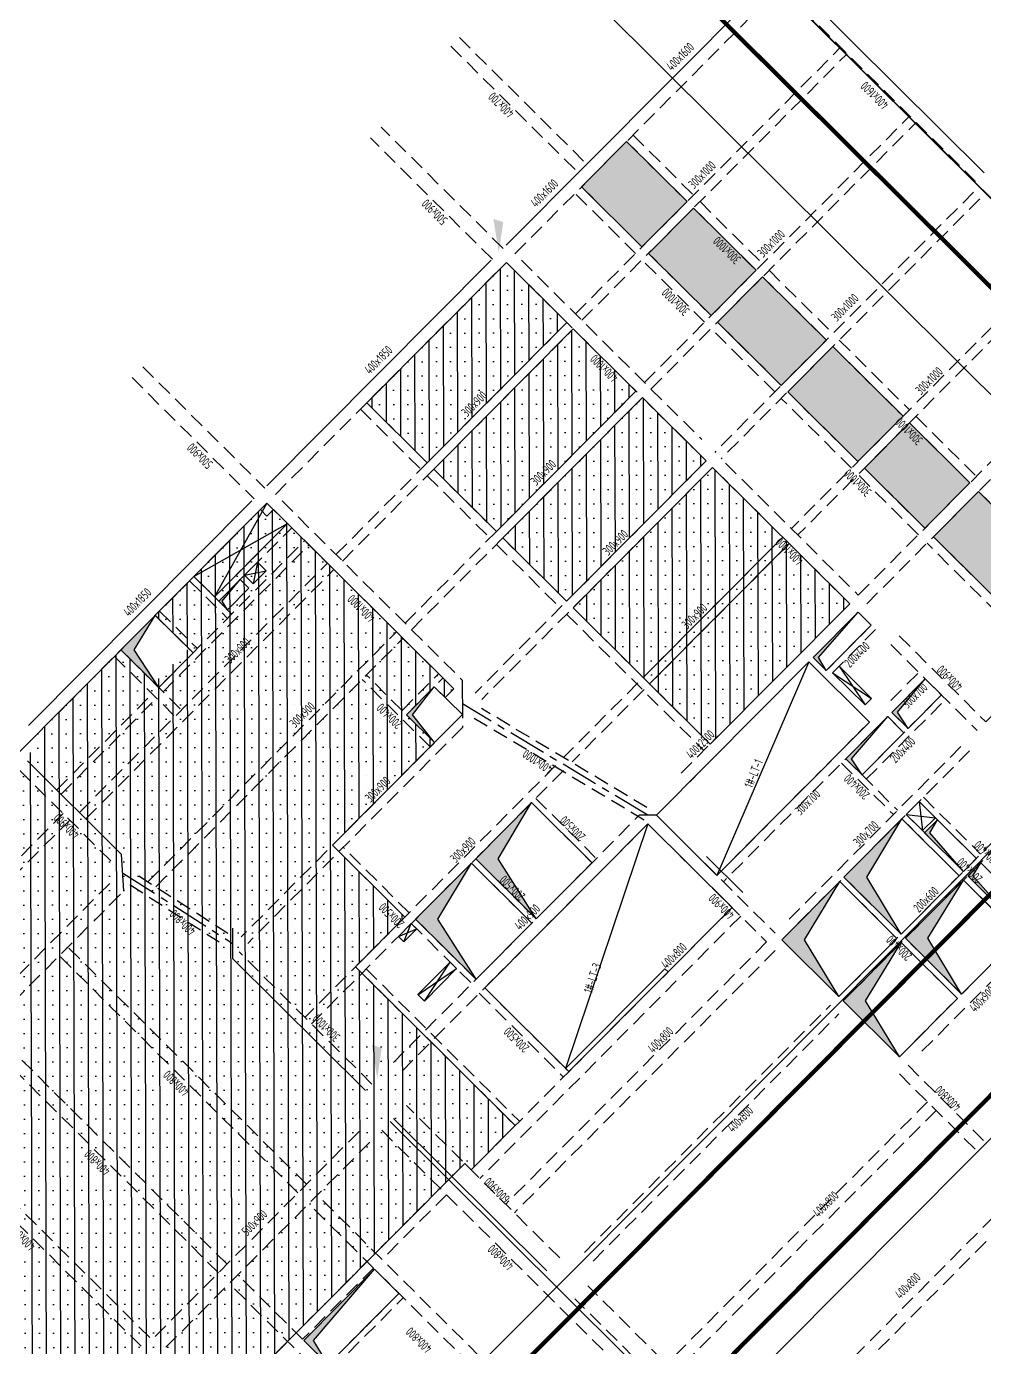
# Model space of a CAD drawing. Extents: x -10019161317 to 520012312, y -3104337261 to 7448155121.
# Drawn here: x 518818927 to 518850390, y 3499876381 to 3499919778 of the extents above; entities that cross this region are included whole.
import ezdxf
from ezdxf.enums import TextEntityAlignment as Align

# ---------------------------------------------------------------- set-up
doc = ezdxf.new("R2010")
doc.units = 0
doc.header["$LTSCALE"] = 1000
doc.header["$MEASUREMENT"] = 0
doc.linetypes.add('CENTER', pattern=[2, 1.25, -0.25, 0.25, -0.25])
doc.linetypes.add('DASHED', pattern=[0.75, 0.5, -0.25])
doc.layers.get('0').update_dxf_attribs({"linetype": 'CONTINUOUS'})
for name, color, linetype in [('__覆盖_S-plan-20-模板施工说明_TEN259BT_设计区$0$S_PLAN_TEXT', 7, 'CONTINUOUS'), ('S_AXIS', 8, 'CENTER'), ('S_BEAM', 4, 'DASHED'), ('S_BEAM_SECD_TEXT_VERT', 211, 'CONTINUOUS'), ('S_BEAM_TEXT_HORZ', 7, 'CONTINUOUS'), ('S_DETL_DIMS', 83, 'CONTINUOUS'), ('S_HOLE', 201, 'CONTINUOUS'), ('S_HOLE_HACH', 253, 'CONTINUOUS')]:
    doc.layers.add(name, color=color, linetype=linetype)
doc.layers.add('内框', color=8, linetype='CONTINUOUS', plot=False)
doc.layers.add('尺寸标注-梁', color=3, linetype='CONTINUOUS', lineweight=18)
doc.styles.add('样式 1', font='Tssdeng.shx', dxfattribs={"width": 0.7, "bigfont": 'Tssdchn.shx'})
doc.styles.add('样式 1_yjk', font='Tssdeng.shx', dxfattribs={"width": 0.7, "bigfont": 'Tssdchn.shx'})
doc.styles.add('黑体', font='simhei.ttf')
pattern_1 = [(90.1573, (518826741.05, 3499831641.94), (-468.7482, -1.2868), []), (90.1573, (518826974.8, 3499831876.96), (-468.7482, -1.2868), [0, -468.75])]

# ---------------------------------------------------------------- blocks, each defined once
blk = doc.blocks.new('THAPE_A0L_inner')
at = {"layer": '内框'}
blk.add_lwpolyline([(0, 0), (1189, 0), (1189, 841), (0, 841)], close=True, dxfattribs=at)
at = {"layer": '内框', "const_width": 1.4}
blk.add_lwpolyline([(25, 831), (25, 10), (1179, 10), (1179, 831)], close=True, dxfattribs=at)
at = {"layer": '内框', "const_width": 0.5}
blk.add_lwpolyline([(1099, 831), (1099, 10)], dxfattribs=at)
at = {"layer": '内框', "style": '黑体', "width": 0.8}
blk.add_attdef('内框名称', (66.25, 846.96), '', height=9, dxfattribs=at)

msp = doc.modelspace()

# ---------------------------------------------------------------- hatches: boundary and pattern name
at = {"transparency": 33554585}
h = msp.add_hatch(dxfattribs=at)
h.set_pattern_fill('AR-HBONE', color=256, scale=400, style=0)
h.set_pattern_definition([(90.1573, (518774045.8, 3499953226.2), (-1604.387, 1595.6), [4800, -1600]), (180.1573, (518774041.4, 3499954826.2), (-1604.387, 1595.6), [4800, -1600])])
edge = h.paths.add_edge_path()
edge.add_line((518926254.3366, 3499890719.8027), (518925343.9392, 3499894058.7823))
edge.add_line((518925343.9392, 3499894058.7823), (518924105.0752, 3499896358.3784))
edge.add_line((518924105.0752, 3499896358.3784), (518922603.6995, 3499898212.0496))
edge.add_line((518922603.6995, 3499898212.0496), (518916911.281, 3499903873.2916))
edge.add_line((518916911.281, 3499903873.2916), (518917087.5716, 3499904050.5531))
edge.add_line((518917087.5716, 3499904050.5531), (518916591.2396, 3499904544.1668))
edge.add_line((518916591.2396, 3499904544.1668), (518916582.2525, 3499904535.1302))
edge.add_line((518916582.2525, 3499904535.1302), (518912348.8804, 3499909708.8961))
edge.add_line((518912348.8804, 3499909708.8961), (518912440.2221, 3499909800.7408))
edge.add_line((518912440.2221, 3499909800.7408), (518911943.89, 3499910294.3545))
edge.add_line((518911943.89, 3499910294.3545), (518911450.2763, 3499909798.0224))
edge.add_line((518911450.2763, 3499909798.0224), (518911468.0025, 3499909780.3934))
edge.add_line((518911468.0025, 3499909780.3934), (518900855.3077, 3499899109.2542))
edge.add_line((518900855.3077, 3499899109.2542), (518900837.5816, 3499899126.8833))
edge.add_line((518900837.5816, 3499899126.8833), (518897205.9911, 3499895475.2934))
edge.add_line((518897205.9911, 3499895475.2934), (518881217.0084, 3499911376.7063))
edge.add_line((518881217.0084, 3499911376.7063), (518867395.8323, 3499897479.4165))
edge.add_line((518867395.8323, 3499897479.4165), (518879165.9928, 3499885773.7198))
edge.add_line((518879165.9928, 3499885773.7198), (518879698.356, 3499885032.713))
edge.add_line((518879698.356, 3499885032.713), (518868063.1757, 3499873333.4575))
edge.add_line((518868063.1757, 3499873333.4575), (518867425.0359, 3499873968.1023))
edge.add_line((518867425.0359, 3499873968.1023), (518863194.0587, 3499869713.8249))
edge.add_line((518863194.0587, 3499869713.8249), (518863832.1979, 3499869079.1807))
edge.add_line((518863832.1979, 3499869079.1807), (518829702.3351, 3499834761.364))
edge.add_line((518829702.3351, 3499834761.364), (518829418.7137, 3499835043.4319))
edge.add_line((518829418.7137, 3499835043.4319), (518829207.1757, 3499834830.714))
edge.add_line((518829207.1757, 3499834830.714), (518821655.8336, 3499842340.6982))
edge.add_line((518821655.8336, 3499842340.6982), (518811113.6381, 3499831740.5299))
edge.add_line((518811113.6381, 3499831740.5299), (518817495.0645, 3499825393.9981))
edge.add_line((518817495.0645, 3499825393.9981), (518820104.1655, 3499828017.4675))
edge.add_line((518820104.1655, 3499828017.4675), (518815211.7492, 3499832883.0887))
edge.add_line((518815211.7492, 3499832883.0887), (518820324.1764, 3499838023.6703))
edge.add_line((518820324.1764, 3499838023.6703), (518833618.7855, 3499824801.8742))
edge.add_line((518833618.7855, 3499824801.8742), (518836862.5363, 3499828063.4885))
edge.add_line((518836862.5363, 3499828063.4885), (518834770.7631, 3499830143.8053))
edge.add_line((518834770.7631, 3499830143.8053), (518845912.3296, 3499841346.7289))
edge.add_line((518845912.3296, 3499841346.7289), (518865092.1069, 3499822271.9967))
edge.add_line((518865092.1069, 3499822271.9967), (518921682.8187, 3499878678.0165))
edge.add_arc((518912868.9209, 3499888912.7595), 13506.8412, 310.73418607, 367.68849726)
h.paths.add_polyline_path([(518887377.9936, 3499901617.8921), (518888911.8879, 3499903159.9309), (518890294.452, 3499901784.9388), (518888760.7107, 3499900242.7461)], flags=16)
at = {"layer": 'S_HOLE'}
h = msp.add_hatch(dxfattribs=at)
h.set_pattern_fill('TRIANG', color=256, scale=1000, style=0)
h.set_pattern_definition([(105.1573, (518826741.05, 3499831641.94), (-362.4873, 96.0624), [187.5, -187.5]), (165.1573, (518826741.05, 3499831641.94), (-264.4361, -265.892), [187.5, -187.5]), (45.1573, (518826559.8, 3499831689.97), (-98.0512, 361.9544), [187.5, -187.5])])
h.paths.add_polyline_path([(518838636.3564, 3499915997.5279), (518837155.3867, 3499914508.4045), (518839140.6943, 3499912533.9674), (518840621.664, 3499914023.0908)])
h.paths.add_polyline_path([(518840834.3969, 3499913811.5265), (518839353.8219, 3499912322.8), (518841410.036, 3499910277.8448), (518842890.6109, 3499911766.5714)])
h.paths.add_polyline_path([(518843103.3438, 3499911555.0071), (518841622.4001, 3499910065.9099), (518843714.1287, 3499907985.6346), (518845195.0724, 3499909474.7319)])
h.paths.add_polyline_path([(518845407.7866, 3499909263.1863), (518843926.8573, 3499907774.1036), (518846231.2629, 3499905482.3158), (518847712.1921, 3499906971.3986)])
h.paths.add_polyline_path([(518848429.5646, 3499903296.5887), (518849910.2865, 3499904785.463), (518847924.9658, 3499906759.913), (518846444.2439, 3499905271.0387)])
h.paths.add_polyline_path([(518850193.846, 3499904503.3412), (518848713.1329, 3499903014.4759), (518852612.8834, 3499899136.0786), (518854093.5964, 3499900624.944)])
h.paths.add_polyline_path([(518854377.2169, 3499900342.8836), (518852896.476, 3499898853.9902), (518854704.5427, 3499897055.8236), (518856185.2837, 3499898544.7169)])
h.paths.add_polyline_path([(518856468.9024, 3499898262.6548), (518854988.0874, 3499896773.6869), (518856760.6627, 3499895010.8174), (518858241.4777, 3499896499.7852)])
h.paths.add_polyline_path([(518858665.7315, 3499896500.8904), (518863355.0684, 3499901216.0453), (518865198.636, 3499899382.5722), (518860509.299, 3499894667.4174)])
h.paths.add_polyline_path([(518858454.184, 3499896288.1754), (518856973.4056, 3499894799.2443), (518858816.9772, 3499892965.7672), (518860297.7557, 3499894454.6983)])
h.paths.add_polyline_path([(518854787.4172, 3499892601.1111), (518856761.9115, 3499894586.4762), (518858605.3991, 3499892753.0827), (518856630.9049, 3499890767.7175)])
h.paths.add_polyline_path([(518852178.3144, 3499889977.6434), (518854505.3301, 3499892317.4709), (518856348.8326, 3499890484.0625), (518854021.8169, 3499888144.2351)])
h.paths.add_polyline_path([(518860510.4917, 3499894243.1745), (518859029.6544, 3499892754.1842), (518860199.5389, 3499891590.7054), (518861680.3762, 3499893079.6957)])
h.paths.add_polyline_path([(518861964.0081, 3499892797.6469), (518860482.4576, 3499891307.9395), (518862467.8282, 3499889333.4398), (518863949.3787, 3499890823.1473)])
h = msp.add_hatch(dxfattribs=at)
h.set_pattern_fill('SACNCR', color=256, scale=5000, style=0)
h.set_pattern_definition(pattern_1)
h.paths.add_polyline_path([(518830103.7898, 3499907418.1879), (518834687.3166, 3499912026.95), (518836672.8115, 3499910052.3267), (518832089.2847, 3499905443.5646)])
h.paths.add_polyline_path([(518832302.0081, 3499905232.1332), (518836885.4672, 3499909840.8273), (518838941.7524, 3499907795.8013), (518834358.2933, 3499903187.1072)])
h.paths.add_polyline_path([(518839154.3431, 3499907584.2968), (518834571.0489, 3499902975.7686), (518836662.8005, 3499900895.4705), (518841246.0947, 3499905503.9987)])
h.paths.add_polyline_path([(518836875.3686, 3499900683.7753), (518841458.8526, 3499905292.4944), (518845961.4249, 3499900814.576), (518841377.9409, 3499896205.8569)])
h = msp.add_hatch(dxfattribs=at)
h.set_pattern_fill('SACNCR', color=256, scale=5000, style=0)
h.set_pattern_definition(pattern_1)
h.paths.add_polyline_path([(518805424.7734, 3499882035.7082), (518819251.2109, 3499868285.0551), (518833319.1421, 3499882430.4639), (518833531.8686, 3499882218.9026), (518834977.5065, 3499883672.4997), (518829730.5454, 3499888890.7209), (518831352.4917, 3499890521.5974), (518830846.6389, 3499891024.6808), (518829189.9302, 3499892672.3182), (518828977.2166, 3499892883.8671), (518832326.6762, 3499896251.7677), (518831404.9047, 3499897168.4918), (518832321.6917, 3499898090.3144), (518832676.1455, 3499897737.6634), (518832958.1755, 3499898021.2462), (518827037.6425, 3499903909.3519), (518826826.1057, 3499903696.6505), (518826613.1209, 3499903908.3825), (518823158.981, 3499900435.3064), (518824258.2793, 3499899342.076), (518823128.8955, 3499898206.3913), (518822029.8504, 3499899299.3698), (518821818.3434, 3499899086.6889), (518821095.4219, 3499898360.4345), (518820199.9428, 3499897460.0462), (518819279.608, 3499896534.3298), (518818963.8958, 3499895649.3429), (518818399.8215, 3499895082.163), (518818116.2001, 3499895364.2346), (518811311.3822, 3499888521.9496), (518805423.2728, 3499882601.4205), (518805706.8899, 3499882319.3561)])
at = {"layer": 'S_HOLE_HACH'}
for points in [[(518825526.4613, 3499900617.1591), (518825355.9604, 3499900899.5669), (518825947.9905, 3499901608.3183), (518825242.811, 3499900899.2563)], [(518823270.7011, 3499898065.3553), (518822468.2487, 3499899300.5831), (518823158.1357, 3499900433.9177), (518822029.8504, 3499899299.3698)], [(518845189.4873, 3499898620.5592), (518844933.7947, 3499899044.0674), (518846244.9456, 3499900532.6074), (518844764.1113, 3499899043.6005)], [(518847881.6709, 3499896718.868), (518847533.8221, 3499897248.149), (518848443.265, 3499898346.9633), (518847349.9785, 3499897247.6431)], [(518832326.6763, 3499896251.7676), (518831602.9045, 3499897169.0273), (518832321.6294, 3499898090.2383), (518831404.9128, 3499897168.4838)], [(518846365.5217, 3499895194.4693), (518846017.7163, 3499895723.6361), (518847208.9029, 3499897105.7178), (518845833.887, 3499895723.1303)], [(518835665.988, 3499890462.7079), (518834416.1003, 3499892439.1285), (518835514.1492, 3499894280.6777), (518833680.6948, 3499892437.1048)], [(518847652.8481, 3499889965.2198), (518846523.4037, 3499891835.9393), (518847677.7908, 3499893748.2966), (518845773.8783, 3499891833.8768)], [(518849697.757, 3499892021.4635), (518848591.2287, 3499893291.1848), (518848844.6367, 3499893716.1717), (518848421.5135, 3499893290.7188)], [(518833691.5595, 3499888477.4091), (518832441.6477, 3499890453.8295), (518833539.6605, 3499892295.3181), (518831706.2664, 3499890451.8058)], [(518851186.9771, 3499890540.4001), (518850009.2816, 3499891880.8984), (518850262.6889, 3499892305.8841), (518849839.5669, 3499891880.4325)], [(518845607.8155, 3499887908.9972), (518844478.3919, 3499889779.6822), (518845632.8454, 3499891692.0925), (518843728.8803, 3499889777.6197)], [(518849638.1386, 3499887990.7998), (518848530.0264, 3499889826.1863), (518849698.5717, 3499891738.5841), (518847794.6577, 3499889824.1627)], [(518847593.1302, 3499885934.5429), (518846484.9995, 3499887769.9602), (518847653.5883, 3499889682.4142), (518845749.6184, 3499887767.9365)], [(518828833.0695, 3499875820.863), (518828351.4608, 3499876618.572), (518830358.8597, 3499878957.5153), (518828031.8507, 3499876617.6946)]]:
    msp.add_hatch(color=256, dxfattribs=at).paths.add_polyline_path(points)

# ---------------------------------------------------------------- linework, layer by layer
at = {"layer": '__覆盖_S-plan-20-模板施工说明_TEN259BT_设计区$0$S_PLAN_TEXT'}
for points in [[(518834584.8509, 3499913349.8695), (518834262.6907, 3499913457.3468), (518834439.1319, 3499912344.3021)], [(518830593.4158, 3499886221.2847), (518830271.2556, 3499886328.7619), (518830447.6968, 3499885215.7172)]]:
    msp.add_solid(points, dxfattribs=at)
at = {"layer": 'S_AXIS'}
for p, q in [((518833240.2051, 3499898304.8937), (518833244.4775, 3499896749.2676)), ((518839333.5398, 3499893866.8377), (518833242.3413, 3499897527.0806)), ((518839616.3771, 3499893867.6183), (518839050.7025, 3499893866.0571)), ((518822122.2452, 3499891380.0456), (518822048.2339, 3499892581.9285)), ((518822085.2395, 3499891980.9871), (518825697.6235, 3499889657.7638)), ((518825696.2915, 3499890152.7642), (518825698.9555, 3499889162.7634))]:
    msp.add_line(p, q, dxfattribs=at)
at = {"layer": 'S_BEAM', "linetype": 'ByBlock'}
for p, q in [((518834685.7843, 3499912592.5399), (518843183.1252, 3499921136.4647)), ((518844173.0532, 3499921139.2012), (518850377.1885, 3499914969.0145)), ((518826823.1251, 3499904686.7761), (518834192.1645, 3499912096.2139)), ((518818995.7809, 3499896816.5211), (518826329.5052, 3499904190.4501)), ((518818963.8867, 3499895649.3867), (518822048.2365, 3499892581.9307)), ((518830059.8748, 3499884825.7299), (518825698.9555, 3499889162.7634)), ((518830059.8459, 3499884825.7007), (518830060.5954, 3499884826.4544)), ((518836015.8316, 3499878902.3373), (518830981.6055, 3499883908.9897)), ((518830875.8579, 3499883802.6601), (518838569.0063, 3499876151.6487))]:
    msp.add_line(p, q, dxfattribs=at)
at = {"layer": 'S_BEAM'}
for p, q in [((518834969.4001, 3499912310.4723), (518843466.7409, 3499920854.3971)), ((518843890.9876, 3499920855.5835), (518850095.123, 3499914685.3968)), ((518832864.8279, 3499919128.2379), (518837048.0875, 3499914967.7867)), ((518833146.8929, 3499919411.8562), (518837330.1525, 3499915251.405)), ((518836954.7313, 3499910336.0205), (518845663.6189, 3499919092.6519)), ((518837167.4424, 3499910124.4691), (518845876.3322, 3499918881.1026)), ((518834580.0995, 3499912486.0947), (518830573.99, 3499916470.2617)), ((518839223.6782, 3499908079.5011), (518847932.5599, 3499916836.1264)), ((518839436.3893, 3499907867.9497), (518848145.2731, 3499916624.5772)), ((518834227.5183, 3499912131.5717), (518830221.4089, 3499916115.7388)), ((518838636.3564, 3499915997.5279), (518840621.6823, 3499914023.0761)), ((518838847.9051, 3499916210.2417), (518840833.2337, 3499914235.7872)), ((518838929.2839, 3499912321.3979), (518836943.9801, 3499914295.8773)), ((518839140.8352, 3499912534.1091), (518837155.5314, 3499914508.5884)), ((518850025.4282, 3499914331.6943), (518841528.1954, 3499905787.6621)), ((518841045.9474, 3499914024.2385), (518843102.1806, 3499911979.2678)), ((518850238.142, 3499914120.1456), (518841740.9092, 3499905576.1134)), ((518840834.3961, 3499913811.5274), (518842890.6292, 3499911766.5567)), ((518835182.2336, 3499912098.8657), (518841102.7697, 3499906210.7578)), ((518841198.2025, 3499910064.8501), (518839141.995, 3499912109.8466)), ((518841409.7539, 3499910277.5612), (518839353.5464, 3499912322.5577)), ((518827106.7408, 3499904404.7085), (518834475.7802, 3499911814.1463)), ((518834900.1686, 3499911815.2473), (518840820.7047, 3499905927.1394)), ((518843314.8944, 3499911767.7191), (518845406.6215, 3499909687.4488)), ((518852754.0457, 3499912041.0236), (518844045.3153, 3499903284.329)), ((518852966.7589, 3499911829.4743), (518844258.0291, 3499903072.7803)), ((518843103.343, 3499911555.008), (518845195.0728, 3499909474.735)), ((518829092.2144, 3499902430.1715), (518836672.8115, 3499910052.3267)), ((518843714.1867, 3499907985.6929), (518841622.465, 3499910066.0099)), ((518829304.9282, 3499902218.6228), (518836885.5247, 3499909840.7775)), ((518843502.638, 3499907772.9791), (518841410.9136, 3499909853.2987)), ((518845407.7866, 3499909263.1863), (518847712.1927, 3499906971.4019)), ((518845619.3353, 3499909475.9001), (518847923.7414, 3499907184.1157)), ((518846243.3499, 3499901098.3336), (518854317.4293, 3499909216.8801)), ((518846526.9678, 3499900816.2682), (518854601.0476, 3499908934.8152)), ((518822393.917, 3499908245.5189), (518826400.0218, 3499904261.3551)), ((518822746.4982, 3499908600.0418), (518826752.603, 3499904615.8779)), ((518831361.1612, 3499900173.6519), (518838941.7524, 3499907795.8013)), ((518846231.2752, 3499905482.3282), (518843926.8978, 3499907774.1415)), ((518830103.7812, 3499907418.1966), (518832089.2883, 3499905443.6759)), ((518831573.875, 3499899962.1032), (518839154.4656, 3499907584.2521)), ((518846019.7265, 3499905269.6144), (518843715.3491, 3499907561.4277)), ((518829892.2385, 3499907205.4768), (518831877.737, 3499905230.9648)), ((518848136.4552, 3499906972.567), (518850121.7763, 3499904998.12)), ((518847924.9065, 3499906759.8532), (518849910.2276, 3499904785.4062)), ((518832302.0081, 3499905232.1332), (518834358.2989, 3499903187.2205)), ((518841600.6525, 3499905151.4635), (518845961.2849, 3499900814.7153)), ((518841882.7175, 3499905435.0818), (518846243.3498, 3499901098.3336)), ((518848429.2825, 3499903296.3051), (518846443.9863, 3499905270.7769)), ((518832090.4567, 3499905019.4221), (518834146.7476, 3499902974.5094)), ((518840752.5157, 3499905007.7102), (518833665.6361, 3499897881.7988)), ((518840965.2295, 3499904796.1615), (518833878.3499, 3499897670.2502)), ((518848217.7338, 3499903083.5913), (518846232.4377, 3499905058.0631)), ((518850193.846, 3499904503.3412), (518854093.5985, 3499900624.9485)), ((518819279.3967, 3499896534.4535), (518826613.1209, 3499903908.3825)), ((518827037.6089, 3499903909.3854), (518832958.1432, 3499898021.2784)), ((518827319.6738, 3499904193.0037), (518833240.2081, 3499898304.8968)), ((518825101.0096, 3499901040.2873), (518827498.516, 3499903451.0024)), ((518825242.8189, 3499900899.255), (518827640.3253, 3499903309.97)), ((518834571.0187, 3499902975.6778), (518836662.8005, 3499900895.4705)), ((518843763.25, 3499903000.7121), (518836589.0628, 3499895787.0123)), ((518852612.6013, 3499899135.795), (518848712.8974, 3499903014.2366)), ((518823270.6864, 3499898065.3768), (518828065.7636, 3499902886.8618)), ((518823412.4939, 3499897924.3425), (518828207.5727, 3499902745.8293)), ((518834359.4673, 3499902762.9667), (518836451.2519, 3499900682.7567)), ((518843975.9632, 3499902789.1629), (518836849.1514, 3499895623.0993)), ((518852401.0526, 3499898923.0812), (518848501.3487, 3499902801.5228)), ((518820665.5146, 3499893957.079), (518828810.2503, 3499902146.4656)), ((518820878.2284, 3499893745.5303), (518829022.9635, 3499901934.9164)), ((518824427.4282, 3499901710.1999), (518825668.2509, 3499900476.1459)), ((518824286.3931, 3499901568.3933), (518825527.2184, 3499900334.3367)), ((518823158.1357, 3499900433.9177), (518824398.9609, 3499899199.8611)), ((518823299.1707, 3499900575.7243), (518824539.9934, 3499899341.6702)), ((518836663.9716, 3499900471.214), (518841166.5171, 3499895993.5826)), ((518836875.5203, 3499900683.9278), (518841378.0598, 3499896206.3023)), ((518845260.0062, 3499898691.4611), (518846670.3308, 3499900109.5529)), ((518845401.8154, 3499898550.4286), (518846812.14, 3499899968.5205)), ((518822917.5142, 3499891683.5193), (518831079.1912, 3499899889.9402)), ((518823175.5671, 3499891517.5584), (518831291.9045, 3499899678.391)), ((518821818.3124, 3499899086.7197), (518823803.5451, 3499897112.3111)), ((518822029.8637, 3499899299.4308), (518824015.0964, 3499897325.0222)), ((518847308.3996, 3499899474.9121), (518850144.6554, 3499896654.2571)), ((518845048.4575, 3499898478.7473), (518844623.03, 3499898901.8447)), ((518845189.4915, 3499898620.555), (518844764.0639, 3499899043.6524)), ((518832185.642, 3499896109.9602), (518829952.1756, 3499898331.2525)), ((518832326.6763, 3499896251.7675), (518830093.2099, 3499898473.0598)), ((518831263.1099, 3499897309.5226), (518832461.8809, 3499898514.8937)), ((518831404.919, 3499897168.49), (518832603.69, 3499898373.8611)), ((518847313.5233, 3499897636.4336), (518848230.2339, 3499898558.1929)), ((518847526.2371, 3499897424.8849), (518848442.9477, 3499898346.6442)), ((518819921.1365, 3499894697.3799), (518823059.1377, 3499897852.663)), ((518846365.6295, 3499895194.3055), (518848974.73, 3499897817.7754)), ((518820062.9456, 3499894556.3474), (518823200.9452, 3499897711.6288)), ((518839304.668, 3499894121.4377), (518833866.3367, 3499897374.5492)), ((518846507.4386, 3499895053.273), (518849116.5392, 3499897676.7429)), ((518833031.7656, 3499896960.8145), (518825980.2008, 3499889870.4125)), ((518839208.1904, 3499893709.4308), (518833577.1953, 3499897083.8155)), ((518846608.3972, 3499896927.3517), (518841601.7443, 3499891893.1252)), ((518847208.986, 3499897105.8017), (518841814.4581, 3499891681.5765)), ((518847208.9472, 3499897105.8354), (518847740.7292, 3499896576.966)), ((518847349.9766, 3499897247.6476), (518847881.7586, 3499896718.7782)), ((518833244.4794, 3499896749.2659), (518826192.9146, 3499889658.8638)), ((518841836.0123, 3499896666.8029), (518840425.7276, 3499895248.6713)), ((518842119.6306, 3499896384.738), (518840709.346, 3499894966.6064)), ((518843974.4118, 3499890450.1122), (518849686.2668, 3499896193.3441)), ((518849898.9806, 3499895981.7954), (518844187.1256, 3499890238.5635)), ((518845833.8837, 3499895723.1387), (518847535.5553, 3499894030.7877)), ((518818681.8218, 3499895365.7684), (518821766.1715, 3499892298.3123)), ((518836300.0116, 3499895496.3691), (518828073.3898, 3499887224.4383)), ((518836560.1002, 3499895332.4562), (518828286.1035, 3499887012.8896)), ((518845692.8513, 3499895581.3295), (518847394.5228, 3499893888.9785)), ((518835655.1161, 3499894422.4869), (518837640.4456, 3499892448.0334)), ((518845607.8155, 3499887908.9972), (518852236.3413, 3499894574.0288)), ((518845749.6247, 3499887767.9647), (518852378.1505, 3499894432.9963)), ((518848241.9091, 3499894315.5968), (518850120.8808, 3499892446.9167)), ((518848382.9416, 3499894457.406), (518850261.9133, 3499892588.7259)), ((518812942.7119, 3499886687.9188), (518820135.3659, 3499893920.1856)), ((518830976.5577, 3499885747.4596), (518839050.7025, 3499893866.0571)), ((518835514.0837, 3499894280.6778), (518837499.4131, 3499892306.2242)), ((518847818.7853, 3499893890.1436), (518849697.757, 3499892021.4635)), ((518813155.4257, 3499886476.3702), (518820348.0797, 3499893708.6369)), ((518831260.1752, 3499885465.3955), (518839334.3122, 3499893583.9999)), ((518847677.7528, 3499893748.3344), (518849556.7245, 3499891879.6543)), ((518831352.4905, 3499890521.599), (518829189.9302, 3499892672.3182)), ((518831493.5222, 3499890663.409), (518829330.9618, 3499892814.1282)), ((518840679.8726, 3499892809.8817), (518843516.1296, 3499889989.2255)), ((518833539.629, 3499892295.3494), (518835524.9585, 3499890320.8959)), ((518833680.6614, 3499892437.1586), (518835665.9909, 3499890462.7051)), ((518840397.8077, 3499892526.2634), (518843234.0652, 3499889705.6076)), ((518850262.69, 3499892305.8842), (518851609.9152, 3499890966.038)), ((518814962.9086, 3499884890.3359), (518821767.7218, 3499891732.6258)), ((518822616.553, 3499891877.0757), (518825540.7975, 3499889996.4138)), ((518845632.7821, 3499891692.1013), (518847511.7538, 3499889823.4211)), ((518845773.8146, 3499891833.9105), (518847652.7862, 3499889965.2303)), ((518849698.5337, 3499891738.6218), (518851542.0531, 3499889905.1998)), ((518849839.5661, 3499891880.431), (518851683.0855, 3499890047.009)), ((518815317.4331, 3499884537.7562), (518822122.2462, 3499891380.0462)), ((518822328.0829, 3499891587.0169), (518825252.3273, 3499889706.3551)), ((518842099.6194, 3499890833.8394), (518833531.8686, 3499882218.9026)), ((518831706.2041, 3499890451.8267), (518833691.5336, 3499888477.3732)), ((518842383.2378, 3499890551.7745), (518833815.4869, 3499881936.8377)), ((518831565.1717, 3499890310.0175), (518833550.5011, 3499888335.564)), ((518828123.7848, 3499881744.4865), (518820288.8275, 3499889536.53)), ((518843234.0652, 3499889705.6076), (518834666.3141, 3499881090.6707)), ((518847653.563, 3499889682.3887), (518849497.0824, 3499887848.9667)), ((518847794.5954, 3499889824.1979), (518849638.1148, 3499887990.7758)), ((518827841.7199, 3499881460.8682), (518820006.7626, 3499889252.9117)), ((518830271.4235, 3499885038.4436), (518825910.5042, 3499889375.4772)), ((518843517.6835, 3499889423.5427), (518834949.9325, 3499880808.6057)), ((518851083.6633, 3499889444.2856), (518848051.4654, 3499886395.3881)), ((518848335.044, 3499886113.3627), (518851367.2419, 3499889162.2601)), ((518829943.2641, 3499888679.1771), (518834977.5053, 3499883672.501)), ((518830084.2967, 3499888820.9862), (518835118.5378, 3499883814.31)), ((518833798.8534, 3499888018.0552), (518836564.1616, 3499885267.8956)), ((518833975.144, 3499888195.3167), (518836740.4521, 3499885445.1571)), ((518837251.6132, 3499879506.774), (518845325.7506, 3499887625.3788)), ((518825514.6842, 3499879121.0167), (518817679.7269, 3499886913.0602)), ((518837535.2316, 3499879224.709), (518845609.369, 3499887343.3139)), ((518825232.6193, 3499878837.3983), (518817397.662, 3499886629.4418)), ((518847876.7221, 3499885652.5179), (518850358.4232, 3499883184.4097)), ((518847594.6572, 3499885368.8995), (518850076.3583, 3499882900.7913)), ((518822975.7116, 3499876709.8721), (518815211.6599, 3499884431.3984)), ((518836438.9289, 3499879327.7649), (518831404.7029, 3499884334.4173)), ((518848516.4572, 3499884452.1484), (518839948.7062, 3499875837.2114)), ((518822693.6467, 3499876426.2538), (518814929.5949, 3499884147.78)), ((518822693.6467, 3499876426.2538), (518814929.5949, 3499884147.78)), ((518848800.0756, 3499884170.0835), (518840232.3246, 3499875555.1465)), ((518823152.3873, 3499876745.7096), (518830027.7198, 3499883658.9072)), ((518830593.7929, 3499883519.0417), (518838286.9414, 3499875868.0304)), ((518823506.9103, 3499876393.1284), (518830382.2428, 3499883306.326)), ((518836455.0744, 3499873458.8293), (518828478.3078, 3499881391.9054)), ((518832508.2363, 3499881615.0841), (518830392.7508, 3499879487.9481)), ((518832720.9501, 3499881403.5354), (518830605.4646, 3499879276.3994)), ((518842926.699, 3499872875.5297), (518851423.9342, 3499881419.561)), ((518836173.0094, 3499873175.211), (518828196.2429, 3499881108.287)), ((518843210.3174, 3499872593.4648), (518851707.5525, 3499881137.496)), ((518830110.6858, 3499879204.3297), (518827783.65, 3499876864.4784)), ((518833845.9738, 3499870835.3594), (518825869.2072, 3499878768.4355)), ((518830323.3996, 3499878992.781), (518827996.3638, 3499876652.9297)), ((518833563.9089, 3499870551.7411), (518825587.1423, 3499878484.8171)), ((518845656.5258, 3499870160.6548), (518837360.6886, 3499878411.0539)), ((518828833.1541, 3499875820.7228), (518831160.1072, 3499878160.7124)), ((518828974.919, 3499875679.7511), (518831301.872, 3499878019.7408)), ((518845233.4285, 3499869735.2273), (518836937.5912, 3499877985.6263)), ((518827501.5851, 3499876580.86), (518825315.5817, 3499874382.8179))]:
    msp.add_line(p, q, dxfattribs=at)
msp.add_lwpolyline([(518847590.4645, 3499899758.5305), (518850426.7208, 3499896937.876), (518858994.4427, 3499905552.7837)], dxfattribs=at)
at = {"layer": 'S_DETL_DIMS'}
msp.add_line((518842455.9593, 3499891325.7149), (518841258.6867, 3499892516.4317), dxfattribs=at)
at = {"layer": 'S_HOLE'}
for p, q in [((518826825.4278, 3499904120.9279), (518825101.0186, 3499901040.3056)), ((518824427.6739, 3499901709.9634), (518827498.8301, 3499903451.2128)), ((518826512.1209, 3499902175.5546), (518826372.6428, 3499901468.0699)), ((518826089.0308, 3499901750.129), (518826795.739, 3499901893.4894)), ((518844623.03, 3499898901.8447), (518841601.7448, 3499891893.1257)), ((518845613.4335, 3499898763.1336), (518846465.422, 3499897492.6449)), ((518845401.7002, 3499898550.5422), (518846677.0014, 3499897705.3893)), ((518848241.9471, 3499894315.559), (518848350.6368, 3499893361.2051)), ((518847818.7853, 3499893890.1436), (518848773.7309, 3499893786.688)), ((518839334.3122, 3499893583.9999), (518836634.1235, 3499885550.9599)), ((518831142.1642, 3499889884.5658), (518831742.4952, 3499890133.7302)), ((518831319.3974, 3499889708.303), (518831565.2748, 3499890310.1212)), ((518831778.9619, 3499887972.324), (518833054.0925, 3499888829.0415)), ((518831996.3481, 3499887765.4735), (518832841.5159, 3499889040.7282))]:
    msp.add_line(p, q, dxfattribs=at)
for points in [[(518838636.3564, 3499915997.5279), (518837155.1046, 3499914508.1208), (518839140.4123, 3499912533.6838), (518840621.664, 3499914023.0908)], [(518840834.3969, 3499913811.5265), (518839353.5399, 3499912322.5164), (518841409.7539, 3499910277.5612), (518842890.6109, 3499911766.5714)], [(518830103.7898, 3499907418.1879), (518834687.3166, 3499912026.95), (518836672.8115, 3499910052.3267), (518832089.2847, 3499905443.5646)], [(518843103.3438, 3499911555.0071), (518841622.1181, 3499910065.6262), (518843713.8466, 3499907985.351), (518845195.0724, 3499909474.7319)], [(518832302.0081, 3499905232.1332), (518836885.4672, 3499909840.8273), (518838941.7524, 3499907795.8013), (518834358.2933, 3499903187.1072)], [(518845407.7866, 3499909263.1863), (518843926.5753, 3499907773.82), (518846230.9808, 3499905482.0322), (518847712.1921, 3499906971.3986)], [(518839154.3431, 3499907584.2968), (518834571.0489, 3499902975.7686), (518836662.8005, 3499900895.4705), (518841246.0947, 3499905503.9987)], [(518848429.2825, 3499903296.3051), (518849910.2865, 3499904785.463), (518847924.9658, 3499906759.913), (518846443.9618, 3499905270.7551)], [(518836875.3686, 3499900683.7753), (518841458.8526, 3499905292.4944), (518845961.4249, 3499900814.576), (518841377.9409, 3499896205.8569)], [(518850193.846, 3499904503.3412), (518848712.8509, 3499903014.1923), (518852612.6013, 3499899135.795), (518854093.5964, 3499900624.944)], [(518826825.4278, 3499904120.9279), (518827498.7818, 3499903451.2609), (518825101.0232, 3499901040.301), (518824427.6692, 3499901709.968)], [(518843763.25, 3499903000.7121), (518839179.7838, 3499898392.0108), (518839392.5018, 3499898180.4575), (518843975.9681, 3499902789.1588)], [(518826089.0308, 3499901750.129), (518826372.6561, 3499901468.0566), (518826795.7493, 3499901893.4792), (518826512.124, 3499902175.5515)], [(518825947.9905, 3499901608.3183), (518826231.6408, 3499901326.2212), (518825526.4613, 3499900617.1591), (518825242.811, 3499900899.2563)], [(518825526.4613, 3499900617.1591), (518825355.9604, 3499900899.5669), (518825947.9905, 3499901608.3183), (518825242.811, 3499900899.2563)], [(518823270.6884, 3499898065.3748), (518822029.8504, 3499899299.3698), (518823158.1357, 3499900433.9177), (518824398.9737, 3499899199.9226)], [(518823270.6884, 3499898065.3748), (518822468.2487, 3499899300.5831), (518823158.1357, 3499900433.9177), (518822029.8504, 3499899299.3698)], [(518846244.9456, 3499900532.6074), (518846670.3217, 3499900109.566), (518845189.4873, 3499898620.5592), (518844764.1113, 3499899043.6005)], [(518845189.4873, 3499898620.5592), (518844933.7947, 3499899044.0674), (518846244.9456, 3499900532.6074), (518844764.1113, 3499899043.6005)], [(518844623.03, 3499898901.8447), (518846608.3972, 3499896927.3517), (518841601.7448, 3499891893.1257), (518839616.3775, 3499893867.6187)], [(518845613.4335, 3499898763.1336), (518846677.1552, 3499897705.2363), (518846465.5757, 3499897492.492), (518845401.854, 3499898550.3893)], [(518848443.265, 3499898346.9633), (518848975.0432, 3499897818.1028), (518847881.7567, 3499896718.7827), (518847349.9785, 3499897247.6431)], [(518847881.7567, 3499896718.7827), (518847533.8221, 3499897248.149), (518848443.265, 3499898346.9633), (518847349.9785, 3499897247.6431)], [(518832321.6294, 3499898090.2383), (518833243.3929, 3499897173.5222), (518832326.6763, 3499896251.7676), (518831404.9128, 3499897168.4838)], [(518832326.6763, 3499896251.7676), (518831602.9045, 3499897169.0273), (518832321.6294, 3499898090.2383), (518831404.9128, 3499897168.4838)], [(518847208.9837, 3499897105.7991), (518847740.7262, 3499896576.9742), (518846365.6294, 3499895194.3054), (518845833.887, 3499895723.1303)], [(518846365.6294, 3499895194.3054), (518846017.7163, 3499895723.6361), (518847208.9837, 3499897105.7991), (518845833.887, 3499895723.1303)], [(518848241.9471, 3499894315.559), (518848773.7608, 3499893786.6642), (518848350.6368, 3499893361.2051), (518847818.8232, 3499893890.0999)], [(518835665.988, 3499890462.7079), (518833680.6948, 3499892437.1048), (518835514.1492, 3499894280.6777), (518837499.4424, 3499892306.2808)], [(518835665.988, 3499890462.7079), (518834416.1003, 3499892439.1285), (518835514.1492, 3499894280.6777), (518833680.6948, 3499892437.1048)], [(518839334.3122, 3499893583.9999), (518842099.6191, 3499890833.8391), (518836740.4521, 3499885445.1571), (518833975.1452, 3499888195.3179)], [(518847677.7908, 3499893748.2966), (518849556.7606, 3499891879.6397), (518847652.8481, 3499889965.2198), (518845773.8783, 3499891833.8768)], [(518847652.8481, 3499889965.2198), (518846523.4037, 3499891835.9393), (518847677.7908, 3499893748.2966), (518845773.8783, 3499891833.8768)], [(518848844.6367, 3499893716.1717), (518850120.8802, 3499892446.9163), (518849697.757, 3499892021.4635), (518848421.5135, 3499893290.7188)], [(518849697.757, 3499892021.4635), (518848591.2287, 3499893291.1848), (518848844.6367, 3499893716.1717), (518848421.5135, 3499893290.7188)], [(518833539.6605, 3499892295.3181), (518835524.9536, 3499890320.9213), (518833691.5595, 3499888477.4091), (518831706.2664, 3499890451.8058)], [(518833691.5595, 3499888477.4091), (518832441.6477, 3499890453.8295), (518833539.6605, 3499892295.3181), (518831706.2664, 3499890451.8058)], [(518850262.6889, 3499892305.8841), (518851610.0991, 3499890965.8516), (518851186.9771, 3499890540.4001), (518849839.5669, 3499891880.4325)], [(518851186.9771, 3499890540.4001), (518850009.2816, 3499891880.8984), (518850262.6889, 3499892305.8841), (518849839.5669, 3499891880.4325)], [(518845632.8454, 3499891692.0925), (518847511.7806, 3499889823.4699), (518845607.8155, 3499887908.9972), (518843728.8803, 3499889777.6197)], [(518845607.8155, 3499887908.9972), (518844478.3919, 3499889779.6822), (518845632.8454, 3499891692.0925), (518843728.8803, 3499889777.6197)], [(518849698.5717, 3499891738.5841), (518851542.0526, 3499889905.2212), (518849638.1386, 3499887990.7998), (518847794.6577, 3499889824.1627)], [(518849638.1386, 3499887990.7998), (518848530.0264, 3499889826.1863), (518849698.5717, 3499891738.5841), (518847794.6577, 3499889824.1627)], [(518831565.2618, 3499890309.9929), (518831742.4951, 3499890133.7301), (518831319.3974, 3499889708.303), (518831142.1642, 3499889884.5658)], [(518847653.5883, 3499889682.4142), (518849497.1001, 3499887849.0206), (518847593.1302, 3499885934.5429), (518845749.6184, 3499887767.9365)], [(518847593.1302, 3499885934.5429), (518846484.9995, 3499887769.9602), (518847653.5883, 3499889682.4142), (518845749.6184, 3499887767.9365)], [(518832841.3789, 3499889040.5903), (518833054.0925, 3499888829.0415), (518831996.3481, 3499887765.4735), (518831783.6345, 3499887977.0224)], [(518830358.8597, 3499878957.5153), (518831160.0784, 3499878160.6836), (518828833.0695, 3499875820.863), (518828031.8507, 3499876617.6946)], [(518828833.0695, 3499875820.863), (518828351.4608, 3499876618.572), (518830358.8597, 3499878957.5153), (518828031.8507, 3499876617.6946)]]:
    msp.add_lwpolyline(points, close=True, dxfattribs=at)
for points in [[(518819251.2109, 3499868285.0551), (518833319.1421, 3499882430.4639), (518833531.8686, 3499882218.9026), (518834977.5065, 3499883672.4997), (518829730.5454, 3499888890.7209), (518831352.4917, 3499890521.5974), (518830846.6389, 3499891024.6808), (518829189.9302, 3499892672.3182), (518828977.2166, 3499892883.8671), (518832326.6762, 3499896251.7677), (518831404.9243, 3499897168.4953), (518832321.6779, 3499898090.3005), (518832676.1455, 3499897737.6635), (518832958.1755, 3499898021.2462), (518827037.6425, 3499903909.3519), (518826826.1057, 3499903696.6505), (518826613.1209, 3499903908.3825), (518823157.8663, 3499900434.1856), (518824398.9609, 3499899199.8611), (518823270.7046, 3499898065.3587), (518822029.8504, 3499899299.3698), (518821818.3434, 3499899086.6889), (518821095.422, 3499898360.4345), (518820199.9428, 3499897460.0462), (518818680.3302, 3499895931.4708)], [(518836634.1235, 3499885550.9599), (518839891.9069, 3499888826.6851), (518839998.2638, 3499888720.9108)]]:
    msp.add_lwpolyline(points, dxfattribs=at)

# ---------------------------------------------------------------- block references
at = {"layer": '内框', "xscale": 100, "yscale": 100, "zscale": 100, "rotation": 45.15729833413873}
for p in [(518862812.8404, 3499895537.9045), (518788539.5966, 3499820855.7213), (518843443.3116, 3499766252.6441)]:
    msp.add_blockref('THAPE_A0L_inner', p, dxfattribs=at)

# ---------------------------------------------------------------- texts
at = {"layer": 'S_BEAM_SECD_TEXT_VERT', "linetype": 'Continuous', "style": '样式 1', "width": 0.7}
for s, rotation, p in [('400x1600', 135.15733929, (518846884.102, 3499917614.8348)), ('300x1000', 45.15733931, (518841221.3359, 3499914798.2457)), ('400x1600', 45.15733931, (518836039.3545, 3499914197.9988)), ('500x900', 135.15733929, (518832434.7853, 3499913786.8157)), ('300x1000', 45.15733931, (518843490.2828, 3499912541.7263)), ('300x1000', 135.15733929, (518842035.8578, 3499912531.5903)), ('300x1000', 135.15733929, (518840349.3287, 3499910835.7031)), ('300x1000', 45.15733931, (518845911.6271, 3499910438.4875)), ('400x1850', 45.15733931, (518830591.9756, 3499908720.6191)), ('400x1000', 135.15733929, (518838002.0811, 3499908652.8442)), ('300x1000', 45.15733931, (518848674.7475, 3499908031.9198)), ('300x900', 45.15733931, (518833739.0555, 3499907274.7983)), ('300x1000', 135.15733929, (518848011.8072, 3499906588.242)), ('500x900', 135.15733929, (518824728.0415, 3499905775.9836)), ('300x900', 45.15733931, (518836008.0025, 3499905018.2789)), ('300x1000', 135.15733929, (518846325.278, 3499904892.3549)), ('300x900', 45.15733931, (518838371.9695, 3499902718.8989)), ('400x1000', 135.15733929, (518844084.3256, 3499902638.964)), ('400x1850', 45.15733931, (518822676.5286, 3499900761.5787)), ('400x1000', 135.15733929, (518830030.8185, 3499900766.5373)), ('300x900', 45.15733931, (518840969.9722, 3499900302.0176)), ('300x900', 45.15733931, (518825966.1615, 3499899173.9855)), ('200x400', 45.15733931, (518846308.6672, 3499899040.3886)), ('400x900', 135.15733929, (518849351.3616, 3499898474.9132)), ('300x700', 45.15733931, (518848206.4288, 3499897689.1492)), ('300x900', 45.15733931, (518828092.5555, 3499897059.2385)), ('400x2500', 45.15733931, (518841161.6997, 3499896091.5037)), ('200x400', 45.15733931, (518847808.3725, 3499895907.4337)), ('400x1000', 145.90046824, (518835797.9097, 3499895750.4018)), ('200x400', 135.15733929, (518846297.2654, 3499894904.8257)), ('300x900', 45.15733931, (518830569.0729, 3499894613.5075)), ('300x700', 45.15733931, (518844684.1385, 3499894186.4871)), ('400x900', 135.15733929, (518820345.6384, 3499893612.7122)), ('200x500', 135.15733929, (518836965.2023, 3499893532.8432)), ('300x700', 45.15733931, (518846602.8291, 3499893156.9405)), ('300x900', 45.15733931, (518833366.866, 3499892622.4264)), ('200x400', 135.15733929, (518850567.4268, 3499892723.2739)), ('200x400', 135.15733929, (518850003.2704, 3499892156.0116)), ('200x500', 135.15733929, (518834987.2306, 3499891580.7491)), ('400x900', 135.15733929, (518841854.9957, 3499890972.4638)), ('200x600', 45.15733931, (518848575.4444, 3499890994.0297)), ('200x500', 135.15733929, (518831018.9238, 3499890674.6109)), ('400x900', 45.15722341, (518835478.9439, 3499890418.6089)), ('400x800', 135.15733929, (518824157.8865, 3499890446.4194)), ('400x800', 45.15733931, (518840296.3239, 3499889147.6715)), ('200x400', 135.15733929, (518847685.2274, 3499889610.101)), ('400x900', 45.15733931, (518850420.3803, 3499887724.0184)), ('300x1000', 135.15733929, (518828876.8514, 3499886987.6607)), ('200x500', 135.15733929, (518835123.4418, 3499886592.5672)), ('400x800', 45.15733931, (518839856.3566, 3499886382.3706)), ('400x800', 135.15733929, (518823950.2754, 3499885165.9935)), ('400x800', 135.15733929, (518849290.0366, 3499884665.5025)), ('400x800', 45.15733931, (518842472.7361, 3499883780.3217)), ('400x800', 135.15733929, (518821356.5926, 3499882558.0266)), ('600x900', 135.15733929, (518834481.1748, 3499881651.1895)), ('400x800', 45.15733931, (518845280.5579, 3499880987.8789)), ('500x900', 45.15733931, (518826521.4047, 3499880377.0946)), ('400x800', 135.15733929, (518818899.5602, 3499880087.4624)), ('400x800', 135.15733929, (518834605.7236, 3499879442.6201)), ('400x800', 45.15733931, (518847974.934, 3499878308.2605)), ('400x800', 135.15733929, (518831919.5966, 3499876729.0919))]:
    msp.add_text(s, height=300, rotation=rotation, dxfattribs=at).set_placement(p, align=Align.CENTER)
at = {"layer": 'S_BEAM_TEXT_HORZ', "linetype": 'Continuous', "width": 0.7}
for s, rotation, style, p in [('400x1600', 45.15733931, '样式 1', (518840499.5064, 3499918682.7146)), ('400x700', 135.15732679, '样式 1_yjk', (518834622.302, 3499917299.8105))]:
    msp.add_text(s, height=300, rotation=rotation, dxfattribs=dict(at, style=style)).set_placement(p, align=Align.CENTER)
at = {"layer": 'S_HOLE', "style": '样式 1', "width": 0.7}
for s, rotation, p in [('1#-LT-1', 67.97298314, (518842944.141, 3499895181.3292)), ('1#-LT-3', 71.66801149, (518837659.059, 3499888471.007))]:
    msp.add_text(s, height=300, rotation=rotation, dxfattribs=at).set_placement(p, align=Align.CENTER)
at = {"layer": '尺寸标注-梁', "linetype": 'Continuous', "style": '样式 1', "width": 0.7}
msp.add_text('200x400', height=300, rotation=135.15729297, dxfattribs=at).set_placement((518830950.5407, 3499897226.5701), align=Align.CENTER)

doc.saveas('drawing.dxf')
